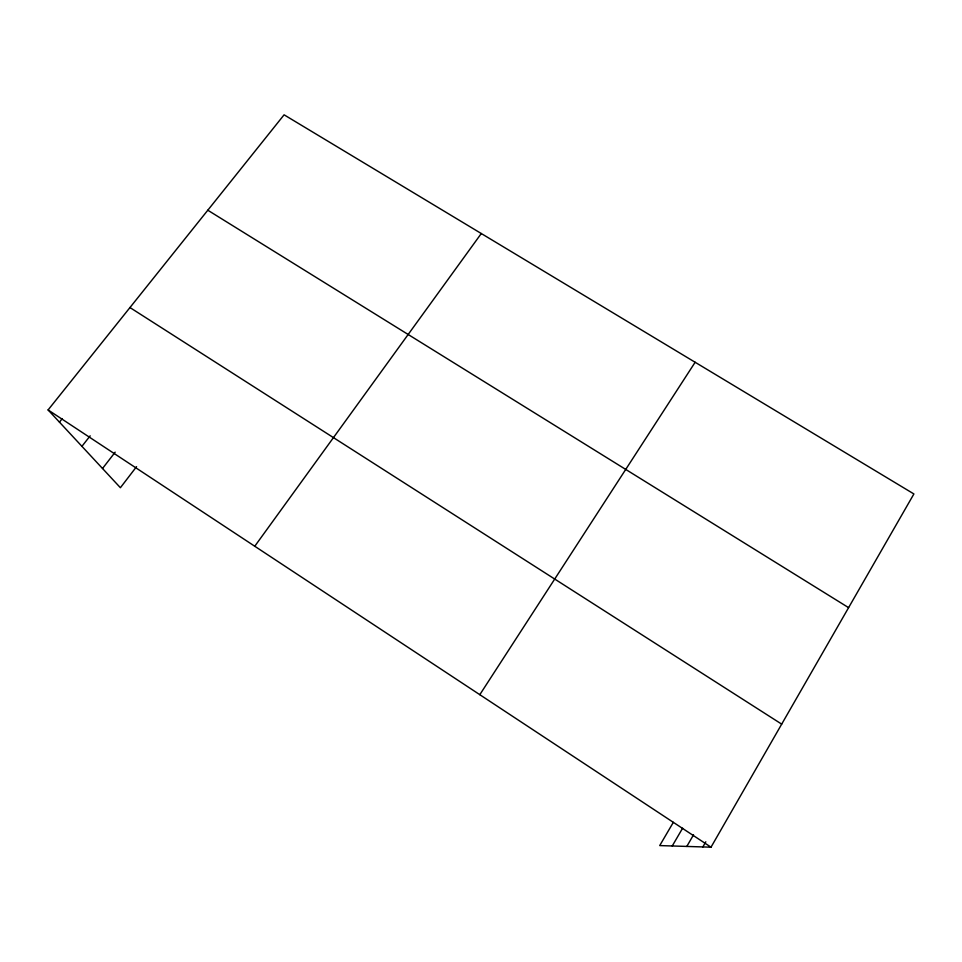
<?xml version="1.0" encoding="UTF-8"?>
<svg xmlns="http://www.w3.org/2000/svg" width="962" height="962" viewBox="0 0 962 962"><rect width="100%" height="100%" fill="white"/><g stroke="black" fill="none" stroke-linecap="round" stroke-linejoin="round"><path stroke-width="1.44" d="M673.34 822.33L659.716 845.586L711.014 847.185L913.9 493.951L284.091 114.815L48.1 409.932L120.394 487.722L136.568 466.63M702.849 846.933L705.819 841.786M686.808 846.428L693.53 834.824M672.246 845.971L682.611 828.198M479.81 694.684L695.141 362.265M254.762 546.248L481.289 233.525M102.513 468.494L115.175 452.164M81.926 446.344L90.175 435.822M59.452 422.15L62.253 418.626M207.804 210.221L848.592 607.647M129.966 307.551L781.685 724.133M48.1 409.932L711.014 847.185"/></g></svg>
